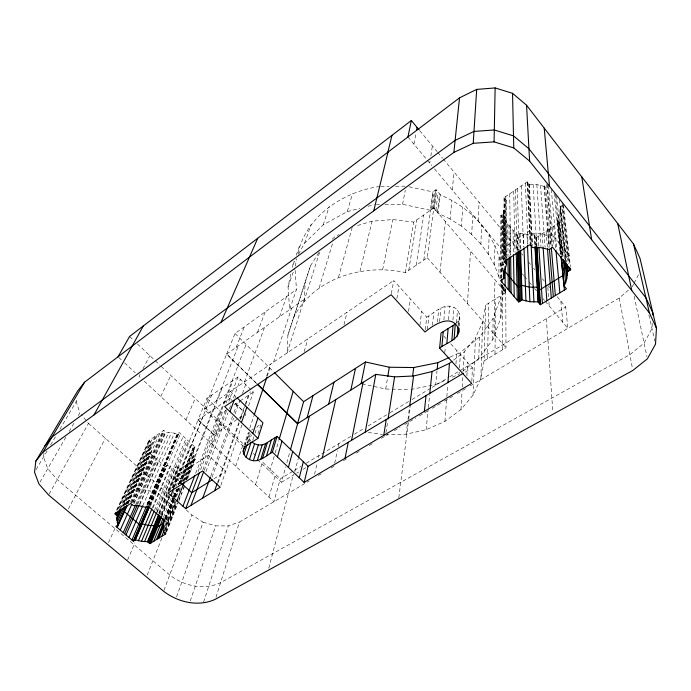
<?xml version="1.0" encoding="UTF-8"?>
<svg xmlns="http://www.w3.org/2000/svg" width="691" height="691" viewBox="0 0 691 691"><rect width="100%" height="100%" fill="white"/><g stroke="black" fill="none" stroke-linecap="round" stroke-linejoin="round"><path stroke-width="0.52" stroke-dasharray="3.46 2.59" d="M502.374 284.882L502.366 294.573L500.837 317.912L492.795 339.618L478.742 358.664L460.733 372.846M502.538 349.776L502.59 294.435M502.875 294.254L502.875 285.642M505.605 289.296L505.613 292.526L501.528 287.724L501.536 284.519M501.554 278.102L501.58 267.408L499.014 256.439L494.868 245.59L489.09 235L481.644 224.808L472.756 215.462L462.797 207.291L451.914 200.373L440.297 194.724L436.038 189.679L432.894 191.925L430.389 210.297L402.577 204.286L384.766 204.545M502.02 271.053L502.124 217.017M502.167 288.475L502.176 285.271M502.279 271.364L502.366 214.443M500.578 278.551L500.845 215.471L503.886 213.415L504.102 206.834L506.209 200.407L503.998 197.704L527.181 181.854L529.384 184.618L532.528 245.46M500.837 317.912L500.906 296.983L501.718 284.511M501.105 278.214L501.32 215.151M499.36 278.551L498.876 276.512L499.014 256.439M494.981 354.302L495.654 298.806M498.876 276.512L494.583 265.404L494.868 245.59M494.143 334.168L494.894 279.674M492.795 339.618L493.132 318.301L500.906 296.983M487.483 358.793L488.77 303.142M494.583 265.404L488.597 254.556L489.09 235M385.587 434.907L406.083 434.181L426.088 429.75L444.918 421.389L460.992 409.521L473.05 395.088L480.85 378.651L484.097 360.823L485.652 305.102L505.76 292.431L433.775 207.905L413.693 222.079L392.834 219.557L372.052 221.206L356.245 225.897M127.818 503.298L151.424 451.361L150.474 446.827L150.992 442.482L148.859 440.556L163.724 430.389L165.866 432.341L171.523 432.549L177.224 433.939L179.254 432.575L195.043 447.103L180.817 482.629M480.85 378.651L482.646 322.127L485.652 305.102M478.742 358.664L479.519 337.044L493.132 318.301M488.597 254.556L480.884 244.113L481.644 224.808M473.05 395.088L475.451 337.89L482.646 322.127M471.815 381.32L472.419 367.828L450.091 343.056M478.189 221.042L479.053 202.282M310.492 265.776L287.914 335.126L287.085 352.971L304.247 299.324L305.206 282.299L310.492 265.776L319.078 252.25M466.891 375.895L467.591 362.473M652.269 323.353L651.984 328.588L644.081 343.09L629.864 354.656L220.533 582.729C203.793 590.572 183.875 585.951 169.692 574.947L57.198 479.614L47.731 468.671L43.516 457.027L43.999 453.02M460.992 409.521L462.037 391.348M462.288 387.072L462.961 375.317M463.212 371.05L464.317 351.805L475.451 337.89M467.496 303.72L470.502 251.032M480.884 244.113L471.677 234.517L472.756 215.462M459.23 372.06L459.1 374.142L450.325 378.063M459.498 367.906L460.482 352.315L479.519 337.044M183.59 481.532L193.169 457.312L193.826 453.002L193.005 448.442L195.043 447.103M459.187 326.074C459.964 319.544 461.26 310.82 453.944 307.426C443.674 302.511 434.933 312.686 426.753 317.16L425.233 329.849M458.09 324.364L458.314 321.16L459.765 317.566M455.956 363.855L456.872 350.579M458.634 326.446L459.506 313.731M456.552 322.783L457.468 310.112M471.677 234.517L461.355 226.121L462.797 207.291M452.95 320.063L453.944 307.426M444.918 421.389L446.775 397.74M446.852 396.66L447.777 384.835M444.805 352.669L445.324 346.614M448.485 319.795L449.651 306.139M443.872 319.959L445.134 306.303M410.903 389.448L435.71 384.593L437.006 371.032M461.355 226.121L450.091 219.004L451.914 200.373M452.251 190.008L454.039 172.068M439.588 321.669L440.936 308.005M426.088 429.75L428.256 408.58M428.36 407.526L429.664 394.82M437.42 322.075L438.707 309.447M440.029 272.332L445.419 221.569M432.436 325.254L433.818 312.6M503.808 260.688L505.086 253.744L506.503 250.384L504.085 247.49L529.513 230.803L531.923 233.765L540.146 233.8L547.989 235.7L551.478 233.446L569.177 255.411L565.696 257.605L565.704 260.265M427.358 329.469L428.956 315.735M450.091 219.004L438.051 213.191L440.297 194.724M437.36 212.379L439.631 193.938M435.848 210.6L438.172 192.21M419.912 325.185L421.665 311.52M406.083 434.181L407.44 423.6M407.984 419.368L409.616 406.671M408.675 419.264L410.307 406.463M398.793 497.788L408.39 422.4M434.328 208.82L436.703 190.474M433.127 208.362L435.546 190.034M436.038 189.679L433.637 208.008L438.051 213.191M293.45 317.8C313.654 277.782 363.734 263.202 405.392 272.591L427.263 257.734L433.775 207.905M432.013 209.157L434.466 190.802M423.808 260.084L430.605 210.142M430.89 209.943L433.387 191.58M59.858 429.318L76.2 401.609L76.649 398.405M560.919 254.556L557.438 219.79L559.77 213.424L560.211 206.773L561.8 205.737L568.227 263.642M416.258 265.214L423.678 215.039M408.528 311.442L410.385 299.004M429.776 163.111L430.087 161.089M430.847 156.028L432.376 145.913M385.915 432.791L387.72 421.19M408.77 270.302L416.803 219.893M405.392 272.591L413.693 222.079M362.136 383.842L385.708 389.042L387.591 377.623M396.867 298.598L398.966 286.333M391.331 293.718L393.732 280.52L426.753 317.16M413.918 144.143L416.112 132.681M402.577 204.286L405.272 190.163M382.615 269.74L392.834 219.557M334.686 463.177L337.338 450.782M338.227 446.654L338.892 443.553M295.178 270.423L296.439 289.546L289.659 309.62L288.043 286.851L291.144 272.522M292.258 267.4L294.012 261.302M295.195 266.182L296.81 258.823M297.959 253.562C306.122 216.352 342.641 192.063 378.72 186.605M314.569 474.181L317.264 462.789M318.491 457.615L318.983 455.542M359.968 271.313L372.052 221.206M343.997 324.684L347.063 312.228M268.764 568.244L293.355 474.467M294.815 471.703L298.322 458.349M338.495 277.333L352.298 227.063M245.132 445.263L249.235 432.54L244.968 445.237M257.441 459.619L281.479 482.292L285.737 466.857M286.869 462.737L290.272 450.385M292.682 471.374L280.304 478.828L273.938 501.718L143.719 380.672M268.972 497.097L275.493 474.285M298.486 254.245L304.558 243.241L323.163 224.912L347.279 211.593L352.583 193.42M269.784 471.262L274.888 453.909M275.182 452.89L278.784 440.642M304.152 351.615L307.936 338.806M319.199 287.784L332.958 242.17M255.54 484.616L262.476 461.994L280.304 478.828M215.972 597.335L239.483 522.042L309.093 480.979M303.841 301.742L320.218 250.453M258.019 433.689L260.861 424.922M203.595 602.086L228.28 525.911L239.483 522.042M287.914 335.126L305.206 282.299M323.163 224.912L329.218 206.497M252.759 440.132L254.677 434.285M254.996 433.309L257.233 426.494L261.172 423.954M248.777 442.672L251.369 434.872M247.3 442.845L250.565 433.093M247.464 443.527L249.097 438.63L248.423 435.485M273.515 362.188L291.611 308.238M267.175 376.31L269.922 368.173M243.897 445.505L248.363 432.255M249.745 428.178L253.873 415.947M190.275 600.876L215.687 525.877L228.28 525.911M235.761 466.226L243.327 443.916L160.727 365.919M266.571 376.129L270.63 364.148M220.878 485.263L242.023 424.775M245.21 415.654L245.918 413.633M248.561 405.824L253.381 392.047L251.584 390.303M304.558 243.241L311.14 224.48M279.466 316.815L286.523 296.646M288.043 286.851L294.625 268.212M176.576 596.886L203.119 522.189L191.96 515.028L185.749 509.535M240.727 417.044L244.925 405.22M245.279 404.235L248.423 395.364M217.51 482.715L239.76 420.016M240.114 418.996L240.831 416.975M218.131 482.759L239.146 423.384M240.58 419.342L245.426 405.436M245.771 404.451L250.289 391.685M296.18 255.247L299.799 245.15M212.059 477.213L233.584 418.09M235.052 414.064L240.01 400.219M242.506 393.369L245.711 384.567M210.764 476.168L232.565 416.414M234.016 412.458L237.635 402.577M244.476 381.916L264.515 327.361M234.905 398.31L235.614 396.409L230.457 391.443L225.758 403.76M163.974 590.33L191.96 515.028M257.493 332.319L265.137 311.943M205.953 471.633L227.987 412.769M229.49 408.752L230.621 405.747M233.48 397.886L240.399 379.394M218.771 431.495L226.622 410.687M204.165 470.433L218.874 431.426M250.988 389.715L237.98 377.036L229.878 398.405L232.383 400.806M202.8 470.07L225.819 409.331M228.851 401.333L229.991 398.327L231.865 400.132M211.8 443.95L220.135 422.02M237.98 377.036L206.885 398.353L198.032 419.903L213.873 434.717L222.208 412.898L229.654 407.915M200.589 469.69L213.977 434.648L198.127 419.834L168.872 491.033M238.032 365.323L246.082 344.446M216.611 421.113L238.145 365.245M198.084 471.608L233.04 380.421M195.683 473.318L219.833 410.635M165.788 531.595L177.216 502.677M186.233 479.848L194.076 459.99M165.9 532.511L177.311 503.584M178.883 499.619L181.621 492.666M183.184 488.701L184.359 485.721M186.708 479.77L194.931 458.928M166.661 531.828L178.442 501.908M178.831 500.915L184.696 486.023M187.831 478.086L195.259 459.221L193.169 457.312M165.106 529.133L175.782 502.236M184.445 480.418L193.497 457.615M147.209 575.016L161.919 537.926M165.063 530.006L176.447 501.286M185.179 480.029L214.581 405.652M216.499 400.927L238.335 345.846M165.503 530.826L176.55 502.91M185.974 479.105L194.214 458.271M213.787 409.271L222.277 387.798M186.207 479.208L213.89 409.193M164.959 525.367L174.883 500.491M176.464 496.535L180.014 487.63M182.381 481.696L193.826 453.002M236.123 347.4L244.329 326.834M165.65 525.644L175.16 501.752M179.099 491.854L180.679 487.889M183.435 480.953L193.687 455.205M165.805 526.283L175.695 501.398M165.797 519.494L174.167 498.626M174.555 497.641L178.511 487.768M180.092 483.821L194.724 447.31M165.745 520.28L174.616 498.168M174.892 497.425L178.839 487.561M166.263 519.969L175.004 498.116M175.402 497.123L178.969 488.183M180.956 483.216L188.902 463.35M164.786 518.095L173.182 497.244M173.579 496.259L176.352 489.358M178.338 484.426L193.817 445.98M164.76 518.639L176.326 489.893M178.313 484.961L193.005 448.442M164.994 518.518L173.381 497.658M173.778 496.665L176.576 489.712M178.58 484.745L186.57 464.87M165.097 518.431L173.484 497.58M173.882 496.596L176.663 489.686M179.038 483.76L193.325 448.234M165.451 518.958L173.821 498.099M174.218 497.114L177.388 489.219M179.764 483.303L194.024 447.777M165.823 518.751L174.192 497.891M174.59 496.898L178.174 487.95M179.764 483.976L187.736 464.11M163.499 517.222L171.143 498.332M172.75 494.359L173.951 491.379M175.963 486.412L184.005 466.537M174.046 487.57L211.662 395.079M174.529 486.689L203.024 416.535M256.724 383.66L226.613 354.12L235.052 333.468L296.439 289.546M161.288 514.372L169.01 495.49M172.258 487.535L179.971 468.653M243.552 446.524L204.121 409.34L226.717 354.042L256.836 383.583M161.634 514.674L169.347 495.784M172.586 487.837L180.291 468.947L195.259 459.221M161.383 516.479L169.468 496.63M173.078 487.777L191.122 443.492M161.634 516.903L169.718 497.019M173.363 488.071L181.448 468.196M160.122 514.7L168.267 494.834M169.891 490.86L179.254 468.006M158.792 512.86L188.41 441.005M159.008 513.733L167.593 492.882M167.999 491.888L178.218 467.064L180.291 468.947M159.353 514.035L167.11 495.171M169.157 490.204L178.537 467.358M157.012 512.662L187.183 439.873M156.943 511.755L175.471 467.099L178.218 467.064M156.045 510.476L185.948 438.733M154.421 510.476L172.69 466.84L175.471 467.099M153.031 507.833L183.227 436.228M152.314 507.911L169.891 466.295L172.69 466.84M127.645 559.891L134.909 542.806M150.353 506.529L159.12 485.937M148.625 505.38L165.158 466.77L167.127 465.475L169.891 466.295M148.945 505.173L165.469 466.563M149.221 505.717L166.142 466.123M185.957 419.938L195.147 398.422M149.921 505.276L180.498 433.715M150.241 505.069L167.127 465.475M147.529 504.68L178.235 433.257M148.28 504.205L178.934 432.791M148.617 503.981L179.254 432.575M146.863 504.387L177.224 433.939M147.209 504.171L177.544 433.732M147.338 504.257L163.948 465.674M142.778 505.734L174.391 433.102M139.487 504.24L158.576 460.854M139.772 504.827L171.523 432.549M137.751 504.085L157.349 459.757M136.654 504.525L168.664 432.29M135.566 504.922L156.123 458.651M133.674 503.229L165.529 432.039M134.045 503.549L165.866 432.341M132.672 502.417L153.419 456.224M132.853 502.521L164.795 431.365M130.409 502.305L162.558 431.193M131.221 502.469L163.724 430.389M131.592 502.798L164.061 430.692M127.982 503.825L150.707 453.788M108.522 542.582L114.931 528.537M126.082 504.43L149.774 452.475M126.79 503.964L150.448 452.018M127.498 503.506L151.122 451.568M128.025 503.281L159.984 432.946M124.043 505.872L156.252 435.494M125.287 504.879L157.418 434.699M125.762 504.637L149.472 452.683L151.424 451.361M121.927 506.874L150.552 444.615M123.223 505.752L155.095 436.289M123.179 506.365L150.474 446.827M119.854 508.999L152.547 438.034M120.649 508.386L150.992 442.482M116.943 510.39L149.196 440.858M117.807 509.276L150.007 439.77M119.042 508.3L149.93 441.514M116.58 510.07L148.859 440.556M160.787 396.53L170.824 375.455M632.187 286.895L633.604 284.131M634.079 283.215L639.296 273.092M140.04 374.462L139.064 376.345L142.942 379.946M142.985 368.813L149.843 355.649M68.383 508.939L105.334 438.293M292.924 264.333L295.955 258.831M49.13 494.125L88.483 423.358L81.192 414.462M39.957 482.18L65.947 437.032M69.16 431.452L74.516 422.149M78.264 415.628L79.871 412.838L76.2 401.609M36.131 469.552L47.334 450.567M50.598 445.021L56.049 435.788M456.008 323.345L458.314 321.16M332.233 239.207L334.487 237.099L339.169 234.456M470.312 385.863L619.257 297.994L628.948 289.667M453.59 360.132L464.317 351.805M226.613 354.12L304.247 299.324M204.121 409.34L393.732 280.52M198.032 419.903L229.991 398.327M529.384 184.618L536.872 184.592L544.024 186.32L545.605 185.248L550.71 246.307M234.085 404.952L239.293 401.471M240.123 400.91L253.381 392.047M213.873 434.717L242.532 415.861M517.438 250.082L517.067 235.173L520.098 233.178L527.026 234.862L534.29 234.888L536.423 237.514L536.933 246.082M536.423 237.514L559.58 222.467L557.438 219.79M503.946 264.187L500.63 266.329L502.202 268.143M251.541 430.165L253.312 429.025M214.003 478.751L225.732 471.366L208.371 455.36L174.538 477.239L181.716 483.674M166.376 521.394L172.189 517.792L169.917 515.806L170.539 511.375L169.58 506.676L171.731 505.32L154.551 490.161L152.4 491.551L146.267 490.049L140.204 489.772L137.872 487.725L122.169 498.03L124.492 500.034L124.397 506.84M294.452 470.312L300.81 466.485M306.26 463.203L350.778 436.392M354.431 434.19L364.494 428.135M368.148 425.932L389.18 413.27M390.087 412.726L410.204 400.607M412.043 399.502L431.357 387.876M432.281 387.323L448.839 377.346M449.755 376.794L565.73 306.959L556.911 296.318M281.479 482.292L294.003 474.786M296.741 473.145L298.564 472.057M303.124 469.319L305.863 467.677M465.138 372.19L472.419 367.828M484.097 360.823L505.993 347.703L505.76 292.431M318.266 475.563L321.98 473.37M331.231 467.919L334.064 466.244M343.349 460.767L347.072 458.574M356.288 453.132L360.071 450.895M369.288 445.462L373.08 443.225M381.346 438.344L387.945 434.458M394.345 430.683L400.029 427.332M404.667 424.594L415.783 418.038M419.351 415.93L427.798 410.946M432.29 408.295L440.737 403.311M444.434 401.134L452.752 396.228M457.373 393.499L465.691 388.592M450.083 357.066L460.482 352.315M435.71 384.593L446.429 379.8M347.279 211.593L359.752 208.406M368.061 206.281L374.297 204.691M380.819 186.57L389.223 186.423M395.528 186.311L404.986 186.155M376.388 204.657L379.532 204.614M385.708 389.042L390.959 389.128M392.004 389.145L409.849 389.43M368.294 432.506L382.538 434.484M409.141 186.803L432.894 191.925M203.119 522.189L215.687 525.877M88.483 423.358L166.997 492.916M149.472 452.683L165.158 466.77M118.757 357.472L122.359 360.814M124.561 362.861L135.246 372.795M129.554 336.491L133.717 340.421M137.44 343.928L154.508 360.046M155.285 360.78L159.949 365.185M253.286 453.322L255.584 455.49M206.885 398.353L222.208 412.898M235.242 403.371L243.439 411.257M235.13 403.449L243.336 411.326M235.052 333.468L273.671 371.913M443.89 336.18L446.023 338.547M427.263 257.734L505.993 347.703M407.932 136.973L431.823 165.555M434.544 168.82L508.075 256.802M522.336 273.869L523.7 275.493M524.374 276.305L527.769 280.365M529.133 281.988L531.811 285.193M534.488 288.406L536.501 290.807M543.195 298.823L544.534 300.421M545.208 301.224L567.847 328.32L565.73 306.959M419.765 130.677L437.118 151.631M437.792 152.452L442.534 158.17M443.207 158.99L518.811 250.297M521.506 253.554L522.862 255.186M528.261 261.708L530.938 264.947M533.625 268.186L534.964 269.81M542.331 278.706L544.344 281.142M547.695 285.184L549.673 287.568M500.845 215.471L517.067 235.173M249.097 438.63L251.265 441.601M500.56 283.647L501.528 287.724M648.875 314.975L654.826 341.017M634.165 296.258L646.966 356.703M619.257 297.994L632.429 368.372M563.381 204.691L570.455 266.605M562.889 205.02L569.669 264.921M562.128 203.102L568.952 263.867M560.712 206.454L566.793 262.355M560.211 206.773L566.024 260.662M559.373 199.604L565.989 261.086M560.237 210.116L565.592 260.092M559.77 213.424L564.625 259.332M559.58 222.467L563.295 258.408M558.838 216.663L562.932 256.318M556.601 196.089L562.837 256.914M558.509 221.129L562.059 255.955M555.331 194.491L561.498 255.532M557.775 220.204L561.273 254.988M557.749 223.659L560.816 254.348M554.07 192.884L560.081 253.787M551.271 189.343L556.946 249.719M560.867 301.095L562.828 322.308M553.733 226.268L555.789 248.544M548.473 185.793L553.828 245.858M547.194 184.177L552.593 246.229M546.702 184.514L552.031 246.592M549.734 228.859L551.176 245.875M544.517 185.983L549.492 247.093M547.92 230.043L549.302 247.067M544.024 186.32L548.93 247.447M546.115 231.209L547.436 248.259M540.517 185.24L545.087 247.309M547.851 287.266L548.611 297.691M548.922 301.863L549.224 306.035M542.159 233.783L543.057 246.601M547.946 340.067L552.809 412.104M546.348 318.629L547.799 340.145M536.872 184.592L540.993 246.566M538.211 236.348L538.816 245.979M533.141 184.385L536.803 246.307M536.095 237.099L536.596 245.668M535.361 236.201L535.914 245.823M534.627 235.294L535.223 245.979M534.29 234.888L534.946 246.635M529.038 184.186L532.148 244.985M528.287 183.236L531.301 243.958M530.636 235.087L531.059 243.629M527.527 182.286L530.498 243.975M527.181 181.854L530.118 243.508M525.35 183.106L528.01 243.785M527.026 234.862L527.44 244.459M523.502 234.223L523.968 247.007M521.325 185.853L523.502 246.713M520.098 233.178L520.582 249.131M519.623 233.489L520.064 248.38M517.326 188.591L519.045 250.686M517.542 234.862L517.948 250.833M515.512 189.835L516.98 250.945M515.806 233.644L516.22 251.723M513.707 191.07L514.959 252.258M513.042 230.284L513.456 253.571M510.26 226.907L510.623 254.884M509.742 193.782L510.519 255.143M508.999 225.37L509.327 256.508M507.73 223.832L508.006 257.043M506.209 200.407L506.546 257.933M505.795 196.477L506.166 258.555M505.104 199.06L505.328 258.624M504.922 203.577L505.104 258.771L504.931 220.429M505.095 288.544L505.104 292.846M504.966 288.553L504.974 291.775M504.629 233.169L504.68 252.742M504.344 198.127L504.482 258.693M503.998 197.704L504.102 259.306M503.886 213.415L503.946 258.9M503.981 287.093L503.989 293.554M503.756 210.124L503.808 259.617M503.575 286.912L503.575 290.134M503.411 213.744L503.428 268.592"/><path stroke-width="1.04" d="M502.003 282.274L502.003 279.216M149.394 507.047L135.401 539.852L133.303 541.157L115.855 526.352L117.945 525.013L116.805 518.017L120.217 509.31M656.45 328.19L649.385 312.893L529.608 161.072L513.767 147.917L494.082 141.871L495.136 87.938L476.686 89.398L459.532 97.837L84.622 382.14L77.703 390.925L35.828 461.13L34.55 472.238L38.921 483.976L48.629 495.032L163.62 591.289C178.105 602.371 198.291 607.121 215.359 599.278L632.818 370.48L647.407 358.793L655.534 344.118L656.45 328.19L639.97 258.227L633.543 244.053L526.559 105.205L512.541 93.311L495.136 87.938M652.727 314.975L652.84 312.876L645.921 297.812L528.935 148.764L513.499 135.877L494.315 129.977L473.983 131.428L455.119 140.394L52.032 436.988L44.846 446.006M35.828 461.13L43.084 452.061L453.866 152.409L473.223 143.313L476.686 89.398M304.135 482.422L308.117 466.33L277.082 436.401L272.392 452.139L304.135 482.422L471.72 383.393L439.623 348.074C446.662 342.615 460.206 339.523 459.04 328.199M457.269 336.094L457.865 327.56M454.134 339.048L455.248 324.079L441.048 333.027L439.623 348.074M451.854 340.464L453.011 325.487M447.949 382.684L449.461 363.336L451.94 361.41M446.852 343.574L448.122 328.57M441.877 346.675L443.251 331.637M437.204 368.942L437.8 362.68L449.141 357.497M429.767 393.766L432.048 371.542L449.461 363.336M453.866 152.409L459.532 97.837M424.334 411.395L426.027 395.641M561.135 256.655L564.055 285.884L566.447 288.795L540.422 304.714L538.03 301.863L529.893 301.76L522.128 299.868L518.725 301.976L500.569 280.589L503.972 278.413L504.205 269.3M409.746 405.617L413.555 375.99L432.048 371.542M412.657 375.887L413.736 367.543L437.8 362.68M565.575 262.036L564.15 268.099L562.612 271.408L562.975 271.857M564.055 285.884C568.062 279.181 567.587 271.122 566.352 263.72M388.048 419.083L394.596 376.88L413.555 375.99M383.747 435.382L386.252 419.489M387.763 376.586L389.309 367.241L413.736 367.543M365.245 432.074L375.8 374.358L394.596 376.88M416.509 130.59L417.105 127.472M351.572 440.271L363.086 382.373M361.117 383.617L365.461 361.989L389.309 367.241M345.025 458.254L348.273 442.257M407.932 136.973L411.344 120.51L419.1 129.873M350.847 390.087L355.485 368.398M322.274 457.839L335.783 399.579M328.7 404.045L333.943 382.218M387.876 152.184L391.961 135.367M373.753 210.85L388.014 152.072M299.246 477.749L303.332 461.718M298.59 457.321L309.369 416.232M504.214 271.313L506.581 264.411L506.546 259.013M307.141 417.632L312.954 395.693M288.397 467.401L292.725 451.482M272.392 452.139C265.551 456.077 258.002 463.791 249.468 459.567C246.212 457.883 243.362 454.98 243.163 451.128L243.983 448.165L246.324 445.764L257.95 438.362L262.969 422.797L237.108 397.852M257.475 384.395L297.536 423.695L303.591 401.696L365.461 361.989M290.557 449.357L297.64 423.626L257.579 384.317M277.428 456.932L281.997 441.143M286.782 413.149L293.191 391.348M279.086 439.614L286.895 413.071M270.561 453.279L275.286 437.541M266.545 455.775L271.338 440.029M262.554 458.263L267.408 442.499M260.74 459.394L265.629 443.622L277.082 436.401M257.259 460.681L262.209 444.909L265.629 443.622M253.347 460.716L258.374 444.961L262.209 444.909M249.468 459.567L254.573 443.838L252.094 442.162M246.091 457.304L250.945 442.585M252.828 433.464L257.959 417.96M243.863 454.307L247.136 444.512M243.163 451.128L244.804 446.239M262.71 389.525L266.83 377.329M254.219 414.928L262.813 389.456M241.453 422.616L246.851 407.249M214.694 490.653L217.155 483.709M202.748 498.073L210.401 477.17M229.939 411.637L234.197 400.219M190.992 505.363L203.785 471.435M185.706 508.645L220.187 487.25L202.428 471.055L168.06 493.003L185.706 508.645L199.44 472.687M182.968 506.218L194.914 475.322M164.596 534.601L165.391 532.597M176.922 500.854L184.385 482.016M161.824 536.302L164.208 530.291M159.051 537.995L163.957 525.73M135.401 539.852L141.491 541.355L147.511 541.675L149.817 543.644L165.866 533.832L163.551 531.82L164.164 527.363L163.154 522.629L164.363 519.641M156.546 539.533L164.19 520.504M163.499 522.422L164.303 520.427M157.79 538.764L163.853 523.666M153.791 541.217L163.102 518.215M170.841 495.464L173.648 488.554M149.455 543.342L160.476 516.358M149.817 543.644L160.83 516.661M151.061 542.884L161.634 516.903M148.66 542.66L159.716 515.693M147.511 541.675L158.602 514.726M147.865 541.986L158.947 515.028M144.523 541.666L156.529 512.748M141.491 541.355L154.007 511.461M138.433 540.751L151.89 508.904M133.303 541.157L148.202 506.373M133.631 540.958L148.522 506.166M134.348 540.509L148.798 506.71M135.073 540.06L149.075 507.254M131.946 540.008L146.483 506.235M128.967 537.477L142.778 505.734M221.042 322.248L257.717 238.257M125.978 534.946L139.055 505.225M124.613 533.789L137.31 505.078M123.248 532.631L135.125 505.907M120.243 530.075L131.782 504.378M117.228 527.518L127.092 505.786M117.617 525.22L126.6 505.467M117.945 525.013L126.928 505.259M117.168 522.646L124.397 506.84L125.14 509.181L124.112 509.846M116.805 518.017L120.649 509.656M116.788 520.306L122.324 508.231M116.857 515.486L119.422 509.923M115.224 514.095L116.088 512.238M116.045 514.795L117.332 512.014M132.136 346.113L143.339 325.927M94.019 414.911L132.231 346.036M118.04 356.798L129.554 336.491L411.344 120.51M43.084 452.061L84.622 382.14M297.536 423.695L375.8 374.358M212.189 479.882L191.796 492.709L181.716 483.674M163.154 522.629L165.339 521.273L147.77 505.959L145.594 507.349L139.34 505.812L133.164 505.518L130.78 503.454L114.853 513.776L117.228 515.806M567.233 271.874L570.809 269.654L552.679 247.3L549.103 249.581L541.062 247.637L532.64 247.585L530.17 244.562L504.102 261.457L506.581 264.411M162.998 523.493L156.365 527.596L154.102 525.644L148.194 525.35L142.216 523.873L140.143 525.177L124.423 511.668M562.932 275.51L539.541 290.013L537.209 287.214L529.263 287.128L521.688 285.279L518.362 287.361L503.869 270.181M307.685 466.589L463.324 373.278M473.223 143.313L494.082 141.871M254.573 443.838L258.374 444.961M257.95 438.362L224.67 406.602L391.149 294.729L424.982 331.965C433.637 325.029 451.37 312.945 458.487 328.57L458.755 332.457M274.422 372.656L303.591 401.696M633.543 244.053L649.385 312.893M617.719 223.513L631.79 290.583M581.77 176.861L591.669 239.734M570.015 267.97L570.248 270.008M568.563 266.691L569.021 270.768M567.017 264.394L567.786 271.528M565.929 263.202L567.242 275.484M564.737 260.395L566.706 279.052M563.26 259.531L565.635 282.533M561.705 259.203L562.128 263.418M562.439 266.588L562.871 270.803M563.079 272.885L563.493 277.031M563.804 280.131L564.435 286.342M561.023 256.465L564.383 290.056M555.979 250.66L559.865 292.82M544.206 128.103L549.5 186.285M551.349 248L555.365 295.567M549.475 249.201L553.336 296.81M547.436 248.259L551.306 298.054M543.135 247.672L546.857 300.775M538.885 247.05L542.426 303.487M537.002 247.153L540.422 304.714M536.657 246.739L540.042 304.265M535.974 246.894L539.222 303.289M535.283 247.05L538.401 302.312M534.946 246.635L538.03 301.863M526.559 105.205L529.608 161.072M531.111 244.692L533.936 302.036M527.483 245.53L529.893 301.76M524.003 248.069L525.937 301.034M520.617 250.194L522.128 299.868M520.124 250.505L521.593 300.196M519.053 251.204L520.427 300.922M517.974 251.904L519.261 301.647M517.49 252.215L518.725 301.976M516.246 252.785L517.326 300.326M512.541 93.311L513.767 147.917M513.473 254.634L514.225 296.672M510.649 257.035L511.115 293.01M509.345 257.579L509.699 291.343M508.023 259.194L508.282 289.667M506.175 259.635L506.192 263.945M505.328 259.704L505.346 262.934M505.086 266.303L505.147 285.979M503.964 272.314L503.972 278.413M503.817 271.831L503.825 274.863M503.437 271.641L503.437 278.758"/></g></svg>
